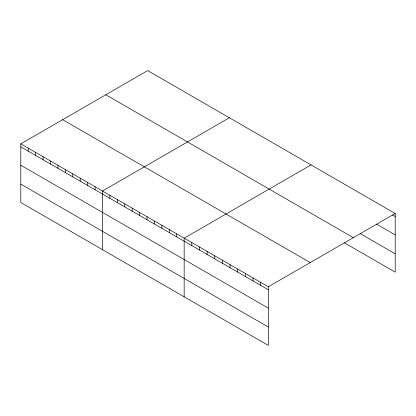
<?xml version="1.0" encoding="UTF-8"?>
<svg xmlns="http://www.w3.org/2000/svg" width="416" height="416" viewBox="0 0 416 416"><rect width="100%" height="100%" fill="white"/><g stroke="black" fill="none" stroke-linecap="round" stroke-linejoin="round"><path stroke-width="0.62" d="M20.8 143.853L268.32 286.754L268.32 345.405L20.8 202.498L20.8 143.853L147.68 70.595L395.2 213.502L395.2 272.147L344.38 242.809M229.362 117.754L102.482 191.012L102.482 249.657M311.043 164.913L184.163 238.165L184.163 296.816M268.32 286.754L395.2 213.502M392.47 214.937L395.2 216.512M376.62 224.146L395.2 234.874M360.225 233.6L395.2 253.791M105.81 94.77L353.33 237.676M62.67 119.678L310.19 262.579M20.8 146.864L268.32 289.77M20.8 165.225L268.32 308.126M20.8 184.137L268.32 327.044M260.671 282.339L260.671 285.35M253.022 277.919L253.022 280.935M245.367 273.504L245.367 276.515M237.718 269.09L237.718 272.1M230.069 264.67L230.069 267.68M222.414 260.255L222.414 263.266M214.765 255.835L214.765 258.851M207.116 251.42L207.116 254.431M199.467 247L199.467 250.016M191.812 242.585L191.812 245.596M176.738 233.88L176.738 236.891M169.312 229.596L169.312 232.606M161.886 225.306L161.886 228.316M154.461 221.021L154.461 224.032M147.035 216.731L147.035 219.747M139.61 212.446L139.61 215.457M132.184 208.156L132.184 211.172M124.758 203.871L124.758 206.882M117.333 199.581L117.333 202.597M109.907 195.296L109.907 198.307M95.056 186.722L95.056 189.732M87.63 182.437L87.63 185.448M80.205 178.147L80.205 181.158M72.779 173.862L72.779 176.873M65.354 169.572L65.354 172.588M57.928 165.287L57.928 168.298M50.502 160.997L50.502 164.013M43.077 156.712L43.077 159.723M35.651 152.422L35.651 155.438M28.226 148.138L28.226 151.148"/></g></svg>
